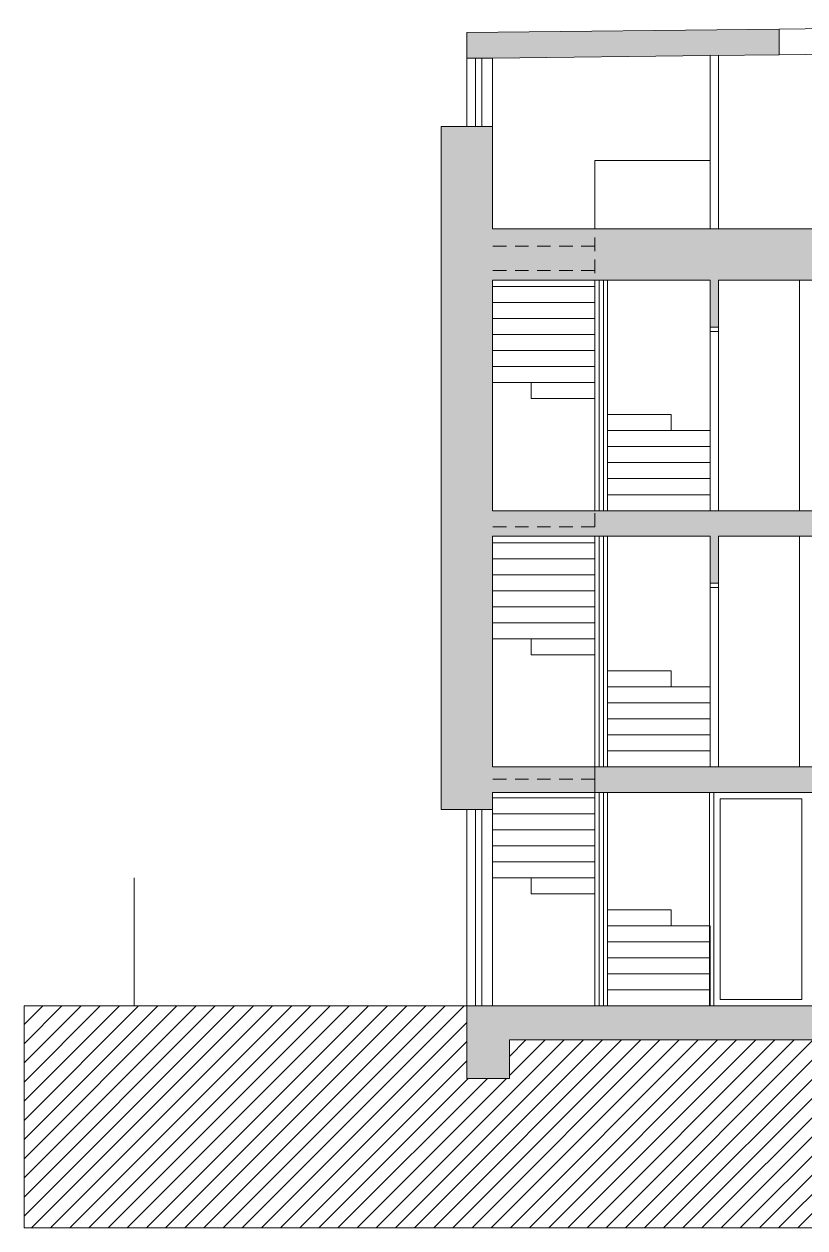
# Model space of a CAD drawing. Header units: metres. Extents: x -45 to 1930, y -347 to 488.
# Drawn here: x 159.48 to 168.63, y -93.12 to -79.02 of the extents above; entities that cross this region are included whole.
import ezdxf

# ---------------------------------------------------------------- set-up
doc = ezdxf.new("R2010")
doc.units = ezdxf.units.M
doc.linetypes.add('VERDECKT', pattern=[9.524999999999999, 6.35, -3.175])
doc.layers.add('FLOATINGWINDOWS', color=2, linetype='Continuous', plot=False)
for name, color, linetype in [('okna', 4, 'Continuous'), ('SRAFY', 3, 'Continuous'), ('ZDIVO', 1, 'Continuous')]:
    doc.layers.add(name, color=color, linetype=linetype)

msp = doc.modelspace()

# ---------------------------------------------------------------- hatches: boundary and pattern name
at = {"layer": 'SRAFY', "linetype": 'Continuous', "lineweight": 0}
h = msp.add_hatch(color=256, dxfattribs=at)
h.paths.add_polyline_path([(164.6648189725897, -79.11514352969562), (164.6648189725897, -79.41514352969558), (164.9648189725886, -79.41514352969558), (167.5148189725898, -79.38470351565657), (168.3265836088279, -79.37501326980419), (168.3265836088279, -79.07294335510211)])
h.paths.add_polyline_path([(164.9648189725897, -81.41514352969558), (164.9648189725896, -80.21514352969561), (164.3648189725897, -80.21514352969557), (164.3648189725897, -88.21514352969557), (164.9648189725896, -88.21514352969562), (164.9648189725896, -88.01514352969558), (166.1648189725897, -88.01514352969556), (166.1648189725897, -87.85834583779678), (166.1648189725897, -87.71514352969555), (164.9648189725897, -87.71514352969554), (164.9648189725897, -85.0151435296956), (167.5148189725897, -85.0151435296956), (167.5148189725898, -85.56514352969553), (167.6148189725897, -85.56514352969555), (167.6148189725897, -85.01514352969562), (176.3648189725896, -85.01514352969558), (176.3648189725896, -84.71514352969555), (171.1648189725896, -84.71514352969554), (167.5148189725897, -84.71514352969555), (164.9648189725897, -84.71514352969555), (164.9648189725897, -82.01514352969558), (167.5148189725897, -82.01514352969558), (167.5148189725897, -82.56514352969552), (167.6148189725897, -82.56514352969552), (167.6148189725897, -82.01514352969556), (171.1648189725896, -82.01514352969556), (176.3648189725896, -82.01514352969558), (176.3648189725896, -81.41514352969557)])
h.paths.add_polyline_path([(167.5148189725897, -87.71514352969555), (166.1648189725897, -87.71514352969554), (166.1648189725897, -88.01514352969558), (167.6148189725897, -88.01514352969556), (168.7148189725895, -88.01514352969555), (168.7148189725895, -88.46514352969558), (168.8148189725896, -88.4651435296956), (168.8148189725895, -88.01514352969555), (174.7148189725896, -88.01514352969554), (176.3648189725896, -88.01514352969556), (176.3648189725896, -87.71514352969554)])
h.paths.add_polyline_path([(164.6648189725897, -90.51514352969556), (164.6648189725897, -91.36514352969556), (165.1648189725897, -91.36514352969556), (165.1648189725897, -90.91514352969557), (174.7160581434052, -90.91514352969557), (174.7160581434052, -91.36514352969556), (175.2160581434052, -91.36514352969556), (175.2160581434052, -90.51514352969556)])
h = msp.add_hatch(dxfattribs=at)
h.set_pattern_fill('ANSI31', color=251, scale=0.05, style=0)
h.set_pattern_definition([(45, (0, -32.43899514585473), (-0.1122532015133644, 0.1122532015133644), [])])
h.paths.add_polyline_path([(159.4758091113747, -90.51514352969556), (160.7648189725897, -90.51514352969556), (164.6648189725897, -90.51514352969556), (164.6648189725897, -91.36514352969556), (165.1648189725897, -91.36514352969556), (165.1648189725897, -90.91514352969557), (174.7160581434052, -90.91514352969557), (174.7160581434052, -91.36514352969556), (175.2160581434052, -91.36514352969556), (175.2160581434052, -90.51514352969556), (183.0648189725896, -90.51514352969556), (183.0648189725895, -89.75519551047591), (187.8148189725896, -88.81514352969559), (187.8148189725896, -93.11691394018544), (159.4758091113747, -93.11691394018544)])

# ---------------------------------------------------------------- linework, layer by layer
at = {"layer": 'FLOATINGWINDOWS', "linetype": 'Continuous', "lineweight": 0, "flags": 128}
msp.add_lwpolyline([(159.4758091113747, -90.51514352969556), (160.7648189725897, -90.51514352969556), (164.6648189725897, -90.51514352969556), (164.6648189725897, -91.36514352969556), (165.1648189725897, -91.36514352969556), (165.1648189725897, -90.91514352969557), (174.7160581434052, -90.91514352969557), (174.7160581434052, -91.36514352969556), (175.2160581434052, -91.36514352969556), (175.2160581434052, -90.51514352969556), (183.0648189725896, -90.51514352969556), (183.0648189725895, -89.75519551047591), (187.8148189725896, -88.81514352969559), (187.8148189725896, -93.11691394018544), (159.4758091113747, -93.11691394018544)], close=True, dxfattribs=at)
at = {"layer": 'okna', "linetype": 'Continuous', "lineweight": 0}
for p, q in [((164.6648189725897, -88.21514352969561), (164.6648189725897, -90.51514352969558)), ((164.7648189725897, -88.2151435296956), (164.7648189725897, -90.51514352969556)), ((164.8398189725897, -90.51514352969551), (164.8398189725888, -88.21514352969561))]:
    msp.add_line(p, q, dxfattribs=at)
at = {"layer": 'SRAFY', "linetype": 'Continuous', "lineweight": 0}
for p, q in [((173.3419504572638, -79.01514352969554), (168.3265836088279, -79.0729433551021)), ((167.5148189725898, -79.38470351565657), (167.5148189725897, -81.41514352969557)), ((167.6148189725897, -79.38350978961581), (167.6148189725897, -81.41514352969557)), ((168.3265836088279, -79.37501326980421), (173.3419504572638, -79.31514352969553)), ((164.6648189725897, -79.41514352969557), (164.6648189725896, -80.2151435296956)), ((164.9648189725897, -79.41514352969557), (164.6648189725897, -79.41514352969557)), ((164.7648189725897, -79.41514352969558), (164.7648189725896, -80.21514352969561)), ((164.8398189725897, -79.4151435296956), (164.8398189725896, -80.21514352969562)), ((164.9648189725896, -80.21514352969562), (164.9648189725896, -79.41514352969557)), ((166.1648189725897, -81.41514352969557), (166.1648189725897, -80.61514352969556)), ((166.1648189725897, -80.61514352969556), (167.5148189725897, -80.61514352969556)), ((166.1648189725897, -82.01514352969562), (166.1648189725897, -84.71514352969555)), ((166.2148189725897, -82.01514352969562), (166.2148189725897, -84.71514352969555)), ((166.2648189725898, -82.01514352969565), (166.2648189725898, -84.71514352969555)), ((166.3148189725897, -82.01514352969565), (166.3148189725898, -84.71514352969555)), ((168.5648189725897, -82.01514352969556), (168.5648189725897, -84.71514352969555)), ((166.1648189725897, -82.09014352969555), (164.9648189725897, -82.09014352969555)), ((166.1648189725897, -82.27764352969555), (164.9648189725897, -82.27764352969555)), ((166.1648189725897, -82.46514352969555), (164.9648189725897, -82.46514352969555)), ((167.6148189725897, -82.56514352969552), (167.5148189725897, -82.56514352969552)), ((167.5148189725897, -82.61514352969553), (167.5148189725897, -84.71514352969555)), ((167.6148189725896, -82.61514352969553), (167.6148189725896, -84.71514352969555)), ((166.1648189725897, -82.65264352969555), (164.9648189725897, -82.65264352969555)), ((166.1648189725897, -82.84014352969555), (164.9648189725897, -82.84014352969555)), ((166.1648189725897, -83.02764352969555), (164.9648189725897, -83.02764352969555)), ((166.1648189725897, -83.21514352969555), (164.9648189725897, -83.21514352969555)), ((165.4195522426651, -83.21514352969558), (165.4195522426651, -83.40264352969555)), ((166.1648189725897, -83.40264352969555), (165.4195522426651, -83.40264352969555)), ((166.3148189725898, -83.59014352969555), (167.0600857025142, -83.59014352969555)), ((167.0600857025142, -83.59014352969555), (167.0600857025142, -83.77764352969552)), ((166.3148189725898, -83.77764352969555), (167.5148189725897, -83.77764352969555)), ((166.3148189725898, -83.96514352969555), (167.5148189725897, -83.96514352969555)), ((166.3148189725898, -84.15264352969555), (167.5148189725897, -84.15264352969555)), ((166.3148189725898, -84.34014352969555), (167.5148189725897, -84.34014352969555)), ((166.3148189725898, -84.52764352969555), (167.5148189725897, -84.52764352969555)), ((166.1648189725897, -85.01514352969562), (166.1648189725897, -87.71514352969555)), ((166.2148189725897, -85.01514352969562), (166.2148189725897, -87.71514352969555)), ((166.2648189725898, -85.01514352969565), (166.2648189725898, -87.71514352969555)), ((166.3148189725897, -85.01514352969565), (166.3148189725897, -87.71514352969555)), ((168.5648189725897, -85.01514352969554), (168.5648189725897, -87.71514352969552)), ((166.1648189725897, -85.09014352969555), (164.9648189725897, -85.09014352969555)), ((166.1648189725897, -85.27764352969555), (164.9648189725897, -85.27764352969555)), ((166.1648189725897, -85.46514352969555), (164.9648189725897, -85.46514352969555)), ((167.6148189725897, -85.56514352969553), (167.5148189725897, -85.56514352969553)), ((166.1648189725897, -85.65264352969555), (164.9648189725897, -85.65264352969555)), ((167.5148189725897, -85.61514352969556), (167.5148189725897, -87.71514352969557)), ((167.6148189725897, -85.61514352969554), (167.6148189725897, -87.71514352969555)), ((166.1648189725897, -85.84014352969555), (164.9648189725897, -85.84014352969555)), ((166.1648189725897, -86.02764352969555), (164.9648189725897, -86.02764352969555)), ((166.1648189725897, -86.21514352969555), (164.9648189725897, -86.21514352969555)), ((165.4195522426651, -86.21514352969558), (165.4195522426651, -86.40264352969555)), ((166.1648189725897, -86.40264352969555), (165.4195522426651, -86.40264352969555)), ((166.3148189725897, -86.59014352969555), (167.0600857025142, -86.59014352969555)), ((167.0600857025142, -86.59014352969555), (167.0600857025142, -86.77764352969552)), ((166.3148189725897, -86.77764352969555), (167.5148189725897, -86.77764352969555)), ((166.3148189725898, -86.96514352969555), (167.5148189725897, -86.96514352969555)), ((166.3148189725898, -87.15264352969555), (167.5148189725897, -87.15264352969555)), ((166.3148189725898, -87.34014352969555), (167.5148189725897, -87.34014352969555)), ((166.3148189725898, -87.52764352969555), (167.5148189725897, -87.52764352969555)), ((166.1648189725897, -87.85834583779678), (166.1648189725897, -90.51514352969556)), ((166.1648189725897, -88.07764352969556), (164.9648189725897, -88.07764352969556)), ((166.2148189725897, -88.01514352969554), (166.2148189725897, -90.51514352969556)), ((166.2648189725898, -88.01514352969556), (166.2648189725898, -90.51514352969556)), ((166.3148189725897, -88.01514352969556), (166.3148189725897, -90.51514352969556)), ((167.5090271574105, -88.01514352969556), (167.5090271574104, -90.51514352969556)), ((167.5590271574104, -88.01514352969556), (167.5590271574104, -90.51514352969556)), ((164.9648189725896, -88.21514352969561), (164.9648189725897, -90.51514352969559)), ((166.1648189725897, -88.26514352969556), (164.9648189725897, -88.26514352969556)), ((166.1648189725897, -88.45264352969556), (164.9648189725897, -88.45264352969556)), ((166.1648189725897, -88.64014352969556), (164.9648189725897, -88.64014352969556)), ((166.1648189725897, -88.82764352969556), (164.9648189725897, -88.82764352969556)), ((160.7648189725897, -90.51514352969556), (160.7648189725897, -89.01514352969556)), ((166.1648189725897, -89.01514352969556), (164.9648189725897, -89.01514352969556)), ((165.4195522426651, -89.01514352969559), (165.4195522426651, -89.20264352969556)), ((166.1648189725897, -89.20264352969556), (165.4195522426651, -89.20264352969556)), ((166.3148189725897, -89.39014352969556), (167.0600857025142, -89.39014352969556)), ((167.0600857025142, -89.39014352969556), (167.0600857025142, -89.57764352969554)), ((166.3148189725897, -89.57764352969556), (167.5148189725897, -89.57764352969556)), ((167.5148189725897, -89.57764352969556), (167.5148189725897, -90.51514352969558)), ((166.3148189725898, -89.76514352969556), (167.5148189725897, -89.76514352969556)), ((166.3148189725898, -89.95264352969556), (167.5148189725897, -89.95264352969556)), ((166.3148189725898, -90.14014352969556), (167.5148189725897, -90.14014352969556)), ((166.3148189725898, -90.32764352969556), (167.5148189725897, -90.32764352969556)), ((164.6648189725897, -90.51514352969556), (159.4758091113747, -90.51514352969556)), ((159.4758091113747, -90.51514352969556), (159.4758091113747, -93.11691394018544)), ((164.6648189725897, -90.51514352969556), (160.7648189725897, -90.51514352969556)), ((164.6648189725897, -90.51514352969556), (164.6648189725897, -91.36514352969556)), ((165.1648189725897, -91.36514352969556), (165.1648189725897, -90.91514352969556)), ((174.7160581434052, -90.91514352969554), (165.1648189725896, -90.91514352969557)), ((164.6648189725897, -91.36514352969556), (165.1648189725897, -91.36514352969556)), ((159.4758091113747, -93.11691394018544), (187.8148189725896, -93.11691394018544))]:
    msp.add_line(p, q, dxfattribs=at)
at = {"layer": 'SRAFY', "linetype": 'VERDECKT', "lineweight": 0, "ltscale": 0.025}
for p, q in [((166.1648189725897, -81.61514352969556), (164.9648189725897, -81.61514352969556)), ((166.1648189725897, -81.51514352969556), (166.1648189725897, -82.01514352969562)), ((166.1648189725897, -81.90264352969555), (164.9648189725897, -81.90264352969555)), ((166.1648189725897, -84.90264352969555), (166.1648189725897, -84.71514352969555)), ((166.1648189725897, -84.90264352969555), (164.9648189725897, -84.90264352969555)), ((166.1648189725897, -87.71514352969555), (166.1648189725897, -88.01514352969556)), ((166.1648189725897, -87.85834583779678), (164.9648189725897, -87.85834583779678))]:
    msp.add_line(p, q, dxfattribs=at)
at = {"layer": 'SRAFY', "linetype": 'Continuous', "lineweight": 0}
msp.add_lwpolyline([(167.6340271574104, -88.09014352969557), (168.5898189725895, -88.09014352969557), (168.5898189725895, -90.44014352969556), (167.6340271574104, -90.44014352969556)], close=True, dxfattribs=at)
at = {"layer": 'ZDIVO', "linetype": 'Continuous', "lineweight": 0}
for p, q in [((168.3265836088279, -79.0729433551021), (164.6648189725897, -79.11514352969562)), ((168.3265836088279, -79.0729433551021), (168.3265836088279, -79.37501326980421)), ((164.6648189725897, -79.41514352969557), (164.6648189725897, -79.11514352969562)), ((167.5148189725898, -79.38470351565657), (164.9648189725897, -79.41514352969557)), ((168.3265836088279, -79.37501326980419), (167.5148189725897, -79.38470351565654)), ((164.3648189725897, -80.21514352969555), (164.3648189725897, -88.21514352969558)), ((164.9648189725897, -80.21514352969562), (164.3648189725897, -80.21514352969557)), ((164.9648189725897, -81.41514352969557), (164.9648189725896, -80.21514352969562)), ((176.3648189725896, -81.41514352969557), (164.9648189725897, -81.41514352969557)), ((164.9648189725897, -82.01514352969556), (164.9648189725897, -84.71514352969558)), ((167.5148189725897, -82.01514352969556), (164.9648189725897, -82.01514352969556)), ((167.5148189725897, -82.01514352969556), (167.5148189725897, -82.61514352969553)), ((167.6148189725897, -82.01514352969556), (167.6148189725897, -82.61514352969553)), ((171.1648189725896, -82.01514352969556), (167.6148189725896, -82.01514352969556)), ((167.6148189725897, -82.61514352969553), (167.5148189725897, -82.61514352969553)), ((167.5148189725897, -84.71514352969555), (164.9648189725897, -84.71514352969555)), ((171.1648189725896, -84.71514352969555), (167.5148189725897, -84.71514352969555)), ((167.5148189725898, -85.01514352969562), (164.9648189725897, -85.01514352969562)), ((164.9648189725897, -85.01514352969562), (164.9648189725897, -87.71514352969555)), ((167.5148189725897, -85.01514352969558), (167.5148189725898, -85.61514352969556)), ((176.3648189725896, -85.01514352969556), (167.6148189725897, -85.01514352969562)), ((167.6148189725897, -85.01514352969558), (167.6148189725897, -85.61514352969556)), ((167.6148189725897, -85.61514352969554), (167.5148189725897, -85.61514352969554)), ((167.5148189725897, -87.71514352969555), (164.9648189725897, -87.71514352969555)), ((176.3648189725896, -87.71514352969555), (167.5148189725897, -87.71514352969555)), ((167.6148189725897, -88.01514352969556), (164.9648189725897, -88.01514352969556)), ((164.9648189725896, -88.01514352969556), (164.9648189725896, -88.21514352969561)), ((168.7148189725895, -88.01514352969555), (167.6148189725897, -88.01514352969556)), ((164.9648189725896, -88.21514352969562), (164.3648189725897, -88.21514352969557)), ((175.2160581434052, -90.51514352969556), (164.6648189725897, -90.51514352969556))]:
    msp.add_line(p, q, dxfattribs=at)

doc.saveas('drawing.dxf')
